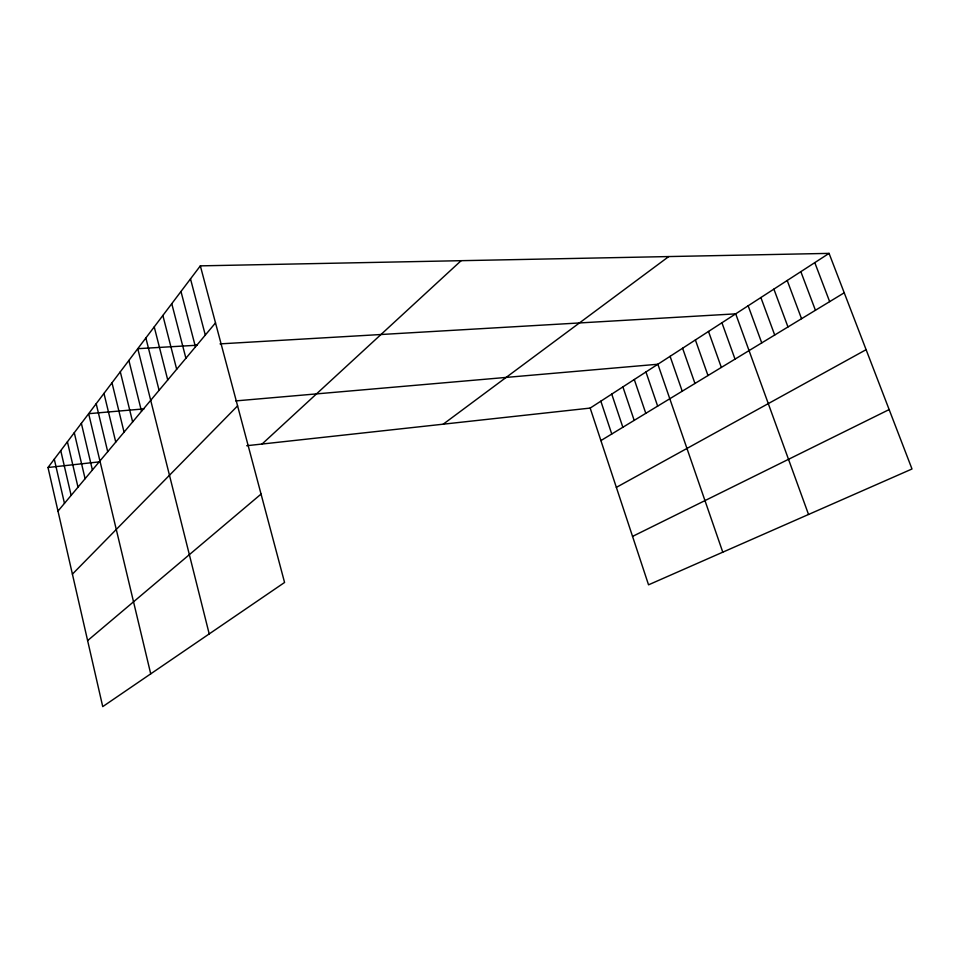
<?xml version="1.0" encoding="UTF-8"?>
<svg xmlns="http://www.w3.org/2000/svg" width="960" height="960" viewBox="0 0 960 960"><rect width="100%" height="100%" fill="white"/><g stroke="black" fill="none" stroke-linecap="round" stroke-linejoin="round"><path stroke-width="1.44" d="M200.34 265.86L284.568 582.468L102.732 706.62L48 467.496L200.34 265.86L829.068 253.38L912 468.984L648.54 584.82L590.172 408.084L829.068 253.38M57.984 511.104L215.508 322.884M72.408 574.14L237.588 405.864M262.056 444.036L461.124 260.688M87.624 640.596L261.06 494.088M443.208 424.188L668.748 256.572M600.912 440.592L844.224 292.788M616.356 487.368L866.112 349.68M632.556 536.4L889.152 409.572M48 467.496L100.02 461.796M246.708 445.716L590.172 408.084M144.048 408.876L88.656 413.688L150.72 673.86M235.74 400.908L657.876 364.236L722.784 552.18M197.04 345.228L137.772 348.684L209.208 633.924M220.044 343.884L735.708 313.848L808.536 514.476M814.788 262.632L829.656 301.632M800.844 271.668L815.436 310.272M787.212 280.488L801.54 318.708M773.892 289.116L787.968 326.952M760.884 297.54L774.696 335.016M748.152 305.784L761.736 342.9M721.932 322.764L735.024 359.124M708.504 331.464L721.344 367.428M695.388 339.948L707.988 375.54M682.596 348.24L694.956 383.46M670.092 356.328L682.224 391.188M645.948 371.964L657.648 406.116M634.284 379.512L645.792 413.328M622.896 386.892L634.188 420.372M611.748 394.116L622.848 427.26M600.84 401.172L611.76 434.004M190.5 278.892L205.308 335.076M180.984 291.492L195.444 346.86M171.768 303.672L185.904 358.248M162.864 315.468L176.676 369.276M154.236 326.892L167.736 379.956M145.872 337.956L159.084 390.3M128.88 360.444L141.516 411.3M120.3 371.808L132.636 421.908M111.996 382.788L124.056 432.156M103.968 393.42L115.752 442.08M96.192 403.716L107.712 451.68M81.36 423.348L92.4 469.98M74.28 432.72L85.092 478.704M67.416 441.804L78 487.176M60.756 450.624L71.136 495.384M54.288 459.18L64.464 503.364"/></g></svg>
